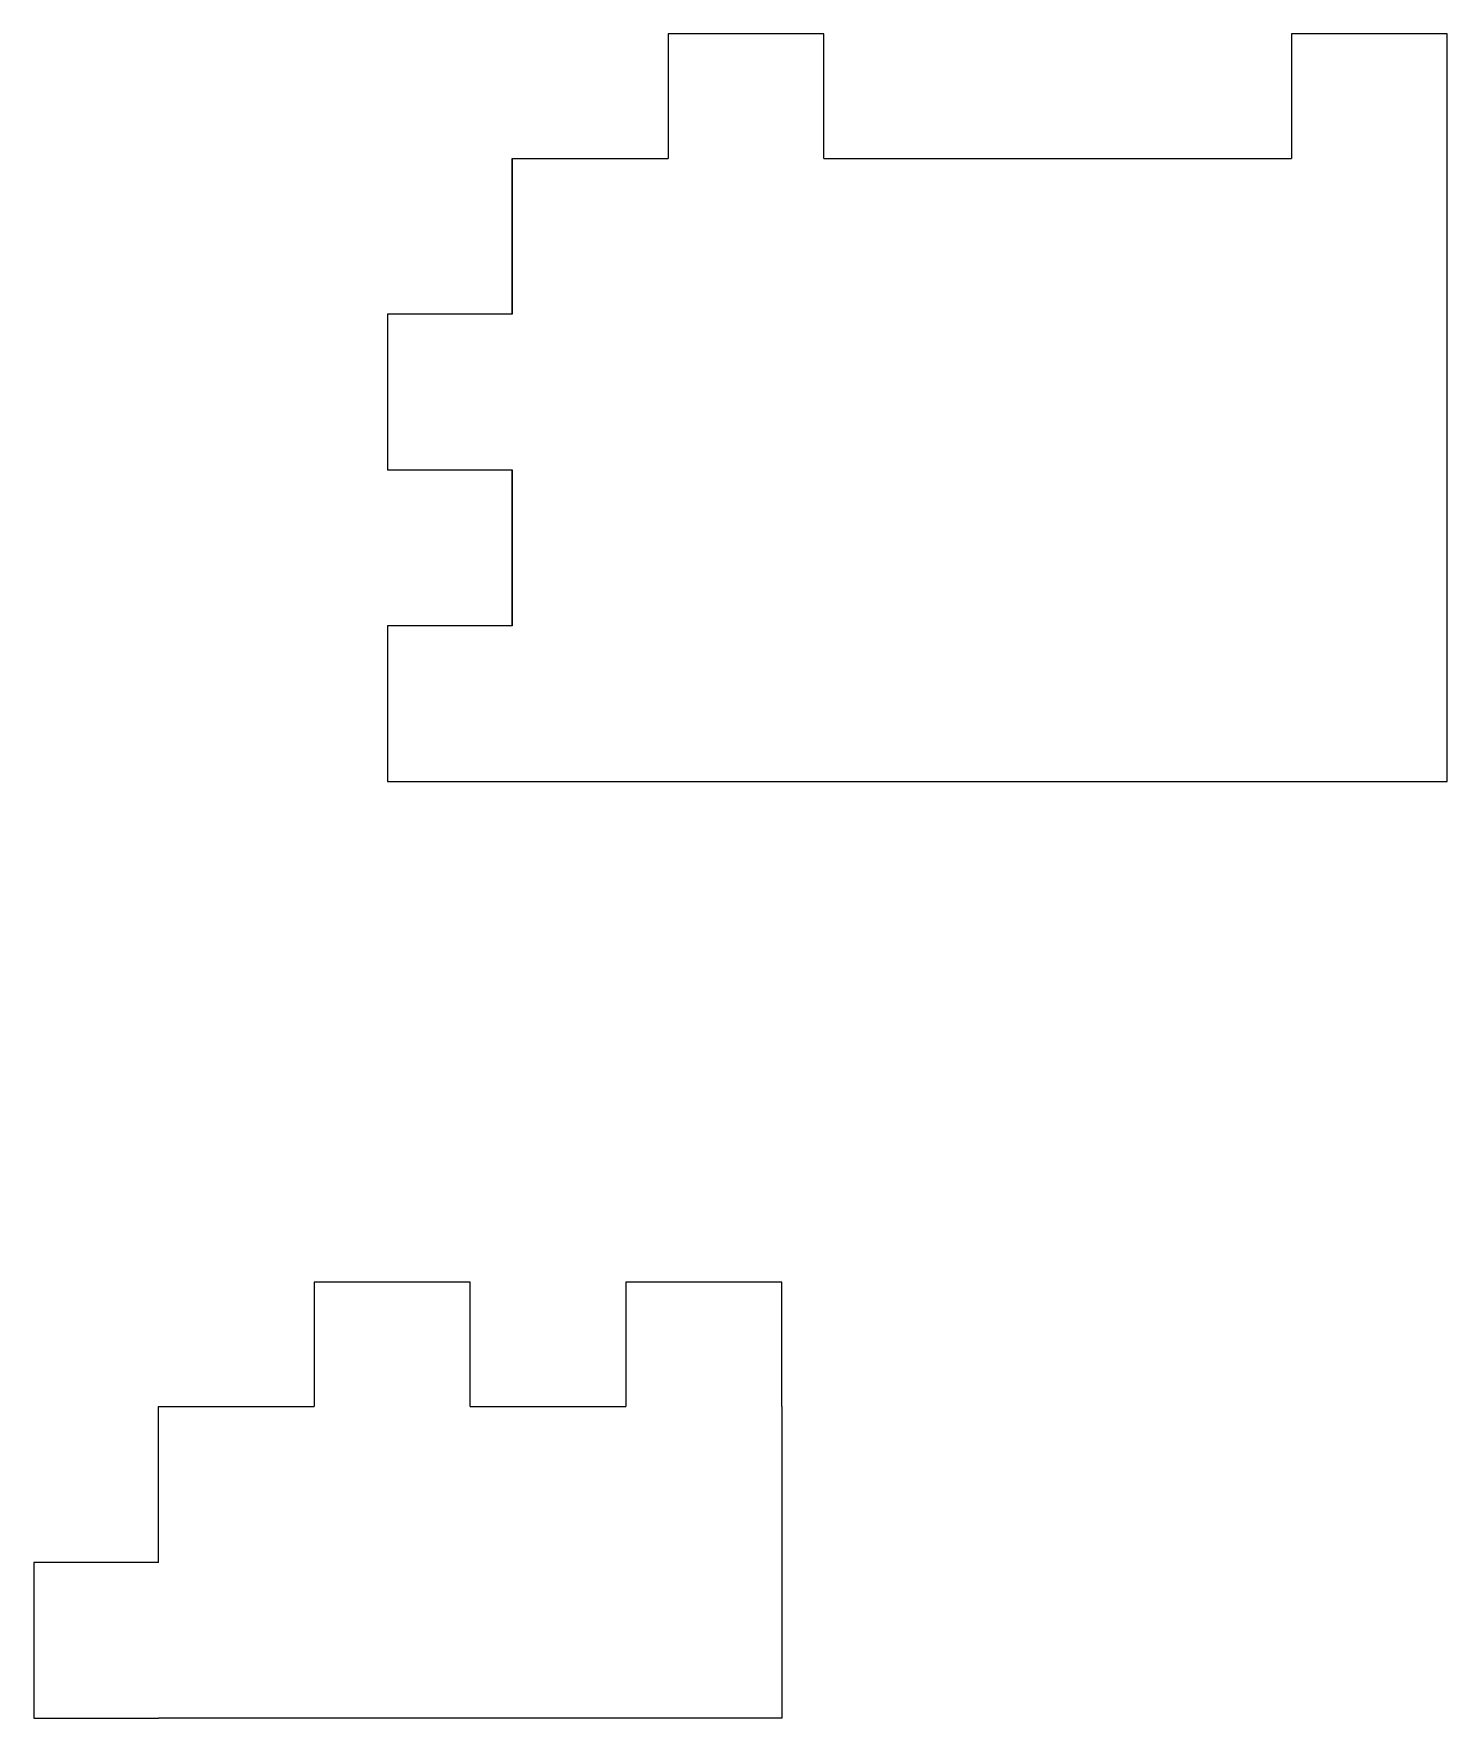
# Model space of a CAD drawing. Header units: millimetres. Extents: x 1639 to 3131, y 534 to 1495.
# Drawn here: x 2413.9 to 2459.3, y 582.3 to 636.3 of the extents above; entities that cross this region are included whole.
import ezdxf

# ---------------------------------------------------------------- set-up
doc = ezdxf.new("R2010")
doc.units = ezdxf.units.MM

msp = doc.modelspace()

# ---------------------------------------------------------------- linework, layer by layer
for p, q in [((2429.267, 632.334), (2429.267, 627.334)), ((2429.267, 632.334), (2434.267, 632.334)), ((2439.267, 632.334), (2454.267, 632.334)), ((2459.267, 612.334), (2459.267, 632.334)), ((2429.267, 622.334), (2429.267, 617.334)), ((2429.267, 612.334), (2459.267, 612.334))]:
    msp.add_line(p, q)
for points in [[(2439.267, 632.334), (2439.267, 636.334), (2434.267, 636.334), (2434.267, 632.334)], [(2459.267, 632.334), (2459.267, 636.334), (2454.267, 636.334), (2454.267, 632.334)], [(2429.267, 627.334), (2429.267, 632.334), (2434.267, 632.334)], [(2439.267, 632.334), (2454.267, 632.334)], [(2429.267, 627.334), (2425.267, 627.334), (2425.267, 622.334), (2429.267, 622.334)], [(2429.267, 617.334), (2429.267, 622.334)], [(2429.267, 617.334), (2425.267, 617.334), (2425.267, 612.334), (2429.267, 612.334)], [(2427.911, 592.278), (2427.911, 596.278), (2422.911, 596.278), (2422.911, 592.278)], [(2437.911, 592.278), (2437.911, 596.278), (2432.911, 596.278), (2432.911, 592.278)], [(2417.911, 587.278), (2417.911, 592.278), (2422.911, 592.278)], [(2437.911, 592.278), (2437.911, 582.278), (2417.911, 582.278)], [(2427.911, 592.278), (2432.911, 592.278)], [(2417.911, 587.278), (2413.911, 587.278), (2413.911, 582.278), (2417.911, 582.278)]]:
    msp.add_lwpolyline(points)

doc.saveas('drawing.dxf')
